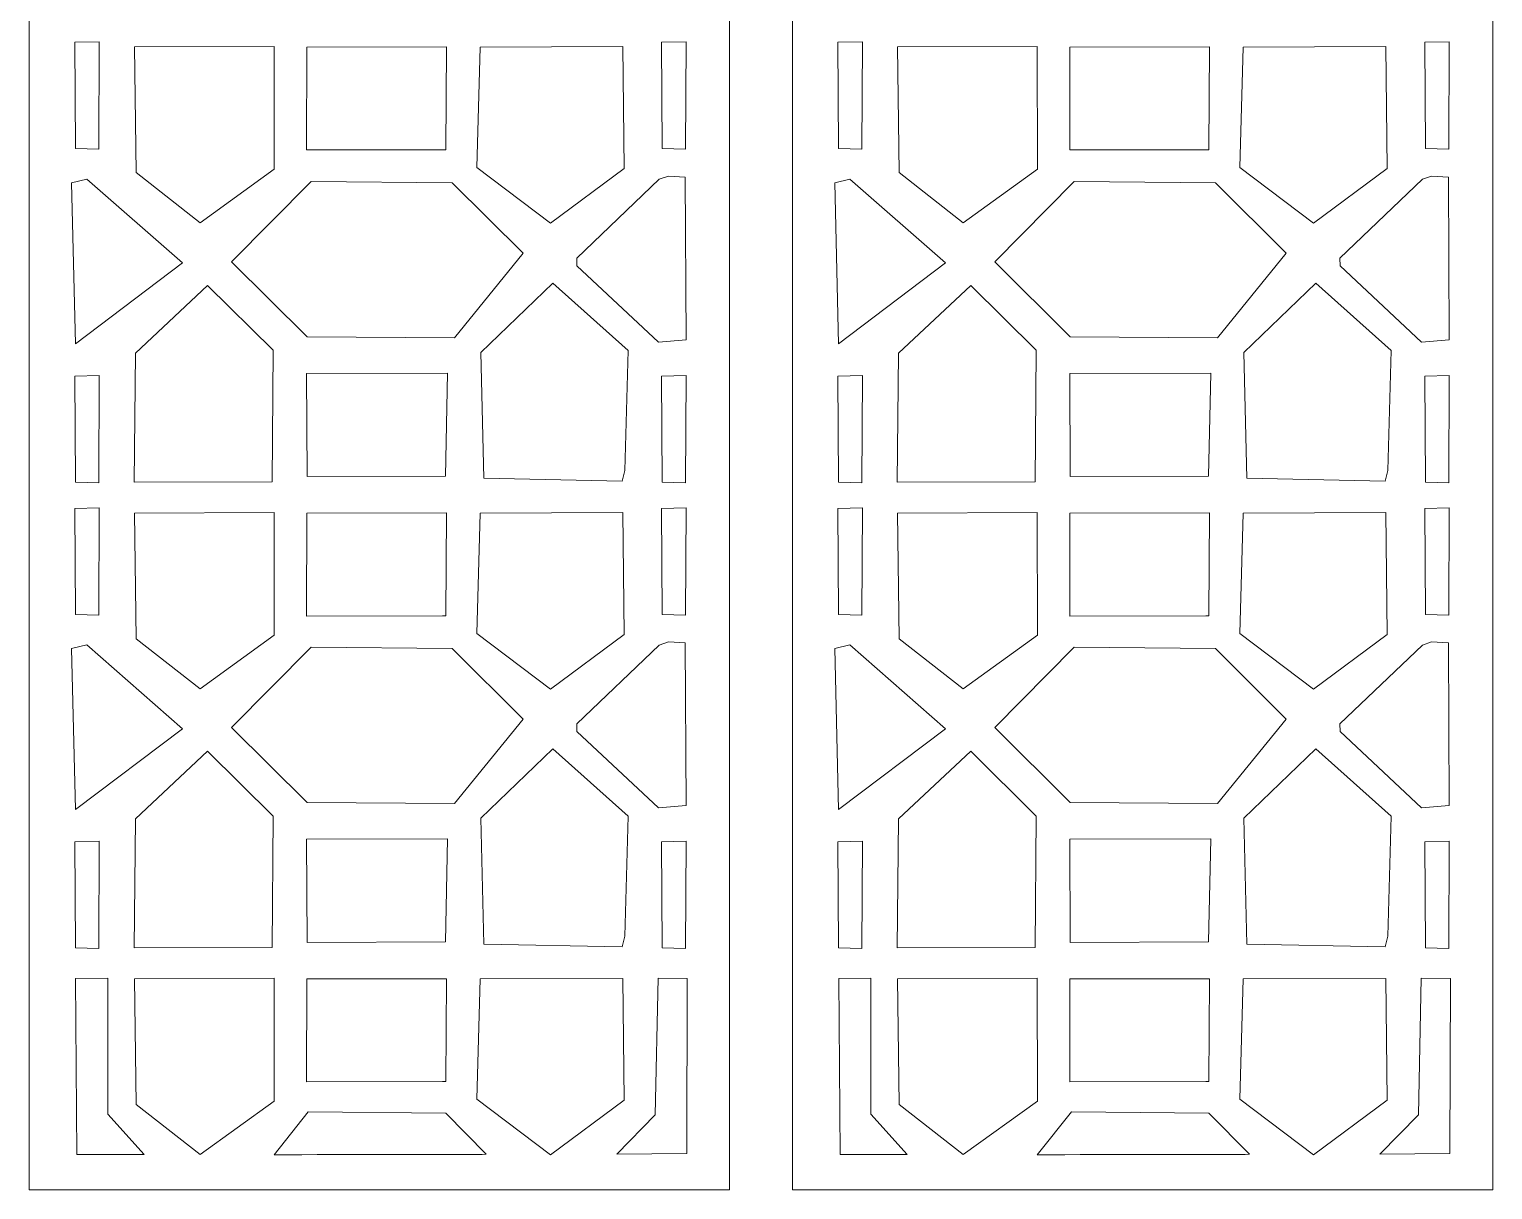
# Model space of a CAD drawing. Header units: centimetres. Extents: x 1.9 to 16.7, y -9.5 to 9.5.
# Drawn here: x 1.85 to 16.73, y -9.5 to 2.29 of the extents above; entities that cross this region are included whole.
import ezdxf

# ---------------------------------------------------------------- set-up
doc = ezdxf.new("R2010")
doc.units = ezdxf.units.CM
doc.header["$MEASUREMENT"] = 0
doc.layers.add('layer 1', color=7, linetype='Continuous')

msp = doc.modelspace()

# ---------------------------------------------------------------- linework, layer by layer
at = {"layer": 'layer 1', "color": 250, "lineweight": 9}
for points, knots in [([(1.85394, 9.5), (1.85394, 9.5), (8.97077, 9.5), (8.97077, 9.5), (8.97077, 9.5), (8.97077, 9.5), (8.97077, -9.49999), (8.97077, -9.49999), (8.97077, -9.49999), (8.97077, -9.49999), (1.85394, -9.49999), (1.85394, -9.49999), (1.85394, -9.49999), (1.85394, -9.49999), (1.85394, 9.5), (1.85394, 9.5)], [0, 0, 0, 0, 0.2, 0.2, 0.2, 0.2, 0.4, 0.4, 0.4, 0.4, 0.6, 0.6, 0.6, 0.6, 1, 1, 1, 1]), ([(9.60823, 9.5), (9.60823, 9.5), (16.72506, 9.5), (16.72506, 9.5), (16.72506, 9.5), (16.72506, 9.5), (16.72506, -9.49999), (16.72506, -9.49999), (16.72506, -9.49999), (16.72506, -9.49999), (9.60823, -9.49999), (9.60823, -9.49999), (9.60823, -9.49999), (9.60823, -9.49999), (9.60823, 9.5), (9.60823, 9.5)], [0, 0, 0, 0, 0.2, 0.2, 0.2, 0.2, 0.4, 0.4, 0.4, 0.4, 0.6, 0.6, 0.6, 0.6, 1, 1, 1, 1]), ([(2.31578, 2.15822), (2.31578, 2.15822), (2.32318, 1.07903), (2.32318, 1.07903), (2.32318, 1.07903), (2.32318, 1.07903), (2.56005, 1.07234), (2.56005, 1.07234), (2.56005, 1.07234), (2.56005, 1.07234), (2.56514, 2.16418), (2.56514, 2.16418), (2.56514, 2.16418), (2.56514, 2.16418), (2.31578, 2.15822), (2.31578, 2.15822)], [0, 0, 0, 0, 0.2, 0.2, 0.2, 0.2, 0.4, 0.4, 0.4, 0.4, 0.6, 0.6, 0.6, 0.6, 1, 1, 1, 1]), ([(2.92186, 2.11107), (2.92186, 2.11107), (2.94005, 0.83459), (2.94005, 0.83459), (2.94005, 0.83459), (2.94005, 0.83459), (3.59003, 0.32555), (3.59003, 0.32555), (3.59003, 0.32555), (3.59003, 0.32555), (4.34378, 0.86928), (4.34378, 0.86928), (4.34378, 0.86928), (4.34378, 0.86928), (4.34183, 2.11677), (4.34183, 2.11677), (4.34183, 2.11677), (4.34183, 2.11677), (2.92186, 2.11107), (2.92186, 2.11107)], [0, 0, 0, 0, 0.16666667, 0.16666667, 0.16666667, 0.16666667, 0.33333333, 0.33333333, 0.33333333, 0.33333333, 0.5, 0.5, 0.5, 0.5, 0.66666667, 0.66666667, 0.66666667, 0.66666667, 1, 1, 1, 1]), ([(4.67287, 2.10921), (4.67287, 2.10921), (4.67251, 1.06473), (4.67251, 1.06473), (4.67251, 1.06473), (4.67251, 1.06473), (6.05463, 1.06614), (6.05463, 1.06614), (6.05463, 1.06614), (6.05463, 1.06614), (6.08582, 1.06688), (6.08582, 1.06688), (6.08582, 1.06688), (6.08582, 1.06688), (6.09203, 2.11194), (6.09203, 2.11194), (6.09203, 2.11194), (6.09203, 2.11194), (4.67287, 2.10921), (4.67287, 2.10921)], [0, 0, 0, 0, 0.16666667, 0.16666667, 0.16666667, 0.16666667, 0.33333333, 0.33333333, 0.33333333, 0.33333333, 0.5, 0.5, 0.5, 0.5, 0.66666667, 0.66666667, 0.66666667, 0.66666667, 1, 1, 1, 1]), ([(6.43647, 2.1096), (6.43647, 2.1096), (6.40204, 0.88729), (6.40204, 0.88729), (6.40204, 0.88729), (6.40204, 0.88729), (7.14946, 0.32202), (7.14946, 0.32202), (7.14946, 0.32202), (7.14946, 0.32202), (7.89949, 0.87627), (7.89949, 0.87627), (7.89949, 0.87627), (7.89949, 0.87627), (7.88543, 2.11541), (7.88543, 2.11541), (7.88543, 2.11541), (7.88543, 2.11541), (6.43647, 2.1096), (6.43647, 2.1096)], [0, 0, 0, 0, 0.16666667, 0.16666667, 0.16666667, 0.16666667, 0.33333333, 0.33333333, 0.33333333, 0.33333333, 0.5, 0.5, 0.5, 0.5, 0.66666667, 0.66666667, 0.66666667, 0.66666667, 1, 1, 1, 1]), ([(8.27918, 2.15822), (8.27918, 2.15822), (8.28658, 1.07903), (8.28658, 1.07903), (8.28658, 1.07903), (8.28658, 1.07903), (8.52345, 1.07234), (8.52345, 1.07234), (8.52345, 1.07234), (8.52345, 1.07234), (8.52854, 2.16418), (8.52854, 2.16418), (8.52854, 2.16418), (8.52854, 2.16418), (8.27918, 2.15822), (8.27918, 2.15822)], [0, 0, 0, 0, 0.2, 0.2, 0.2, 0.2, 0.4, 0.4, 0.4, 0.4, 0.6, 0.6, 0.6, 0.6, 1, 1, 1, 1]), ([(2.43953, 0.76674), (2.43953, 0.76674), (2.28442, 0.73182), (2.28442, 0.73182), (2.28442, 0.73182), (2.28442, 0.73182), (2.32353, -0.90482), (2.32353, -0.90482), (2.32353, -0.90482), (2.32353, -0.90482), (3.4112, -0.08342), (3.4112, -0.08342), (3.4112, -0.08342), (3.4112, -0.08342), (2.43953, 0.76674), (2.43953, 0.76674)], [0, 0, 0, 0, 0.2, 0.2, 0.2, 0.2, 0.4, 0.4, 0.4, 0.4, 0.6, 0.6, 0.6, 0.6, 1, 1, 1, 1]), ([(8.3484, 0.79991), (8.3484, 0.79991), (8.2556, 0.76648), (8.2556, 0.76648), (8.2556, 0.76648), (8.2556, 0.76648), (7.41695, -0.03335), (7.41695, -0.03335), (7.41695, -0.03335), (7.41695, -0.03335), (7.41882, -0.11128), (7.41882, -0.11128), (7.41882, -0.11128), (7.41882, -0.11128), (8.24835, -0.88687), (8.24835, -0.88687), (8.24835, -0.88687), (8.24835, -0.88687), (8.52853, -0.86455), (8.52853, -0.86455), (8.52853, -0.86455), (8.52853, -0.86455), (8.52024, 0.78843), (8.52024, 0.78843), (8.52024, 0.78843), (8.52024, 0.78843), (8.3484, 0.79991), (8.3484, 0.79991)], [0, 0, 0, 0, 0.125, 0.125, 0.125, 0.125, 0.25, 0.25, 0.25, 0.25, 0.375, 0.375, 0.375, 0.375, 0.5, 0.5, 0.5, 0.5, 0.625, 0.625, 0.625, 0.625, 0.75, 0.75, 0.75, 0.75, 1, 1, 1, 1]), ([(4.71711, 0.74316), (4.71711, 0.74316), (3.91, -0.0715), (3.91, -0.0715), (3.91, -0.0715), (3.91, -0.0715), (4.67681, -0.83297), (4.67681, -0.83297), (4.67681, -0.83297), (4.67681, -0.83297), (6.17426, -0.84398), (6.17426, -0.84398), (6.17426, -0.84398), (6.17426, -0.84398), (6.87114, 0.01484), (6.87114, 0.01484), (6.87114, 0.01484), (6.87114, 0.01484), (6.15226, 0.73069), (6.15226, 0.73069), (6.15226, 0.73069), (6.15226, 0.73069), (4.71711, 0.74316), (4.71711, 0.74316)], [0, 0, 0, 0, 0.14285714, 0.14285714, 0.14285714, 0.14285714, 0.28571429, 0.28571429, 0.28571429, 0.28571429, 0.42857143, 0.42857143, 0.42857143, 0.42857143, 0.57142857, 0.57142857, 0.57142857, 0.57142857, 0.71428571, 0.71428571, 0.71428571, 0.71428571, 1, 1, 1, 1]), ([(7.17476, -0.28982), (7.17476, -0.28982), (6.443, -0.99354), (6.443, -0.99354), (6.443, -0.99354), (6.443, -0.99354), (6.47354, -2.27167), (6.47354, -2.27167), (6.47354, -2.27167), (6.47354, -2.27167), (7.87783, -2.3005), (7.87783, -2.3005), (7.87783, -2.3005), (7.87783, -2.3005), (7.90641, -2.19064), (7.90641, -2.19064), (7.90641, -2.19064), (7.90641, -2.19064), (7.93971, -0.97336), (7.93971, -0.97336), (7.93971, -0.97336), (7.93971, -0.97336), (7.17476, -0.28982), (7.17476, -0.28982)], [0, 0, 0, 0, 0.14285714, 0.14285714, 0.14285714, 0.14285714, 0.28571429, 0.28571429, 0.28571429, 0.28571429, 0.42857143, 0.42857143, 0.42857143, 0.42857143, 0.57142857, 0.57142857, 0.57142857, 0.57142857, 0.71428571, 0.71428571, 0.71428571, 0.71428571, 1, 1, 1, 1]), ([(4.32215, -2.30746), (4.32215, -2.30746), (4.33104, -0.97123), (4.33104, -0.97123), (4.33104, -0.97123), (4.33104, -0.97123), (3.66619, -0.31128), (3.66619, -0.31128), (3.66619, -0.31128), (3.66619, -0.31128), (2.93402, -0.99938), (2.93402, -0.99938), (2.93402, -0.99938), (2.93402, -0.99938), (2.91857, -2.30983), (2.91857, -2.30983), (2.91857, -2.30983), (2.91857, -2.30983), (4.32215, -2.30746), (4.32215, -2.30746)], [0, 0, 0, 0, 0.16666667, 0.16666667, 0.16666667, 0.16666667, 0.33333333, 0.33333333, 0.33333333, 0.33333333, 0.5, 0.5, 0.5, 0.5, 0.66666667, 0.66666667, 0.66666667, 0.66666667, 1, 1, 1, 1]), ([(2.31578, -1.23252), (2.31578, -1.23252), (2.32318, -2.31171), (2.32318, -2.31171), (2.32318, -2.31171), (2.32318, -2.31171), (2.56005, -2.31839), (2.56005, -2.31839), (2.56005, -2.31839), (2.56005, -2.31839), (2.56514, -1.22656), (2.56514, -1.22656), (2.56514, -1.22656), (2.56514, -1.22656), (2.31578, -1.23252), (2.31578, -1.23252)], [0, 0, 0, 0, 0.2, 0.2, 0.2, 0.2, 0.4, 0.4, 0.4, 0.4, 0.6, 0.6, 0.6, 0.6, 1, 1, 1, 1]), ([(4.67265, -1.20638), (4.67265, -1.20638), (4.67835, -2.25436), (4.67835, -2.25436), (4.67835, -2.25436), (4.67835, -2.25436), (6.08309, -2.24979), (6.08309, -2.24979), (6.08309, -2.24979), (6.08309, -2.24979), (6.1049, -1.20436), (6.1049, -1.20436), (6.1049, -1.20436), (6.1049, -1.20436), (4.67265, -1.20638), (4.67265, -1.20638)], [0, 0, 0, 0, 0.2, 0.2, 0.2, 0.2, 0.4, 0.4, 0.4, 0.4, 0.6, 0.6, 0.6, 0.6, 1, 1, 1, 1]), ([(8.27918, -1.23252), (8.27918, -1.23252), (8.28658, -2.31171), (8.28658, -2.31171), (8.28658, -2.31171), (8.28658, -2.31171), (8.52345, -2.31839), (8.52345, -2.31839), (8.52345, -2.31839), (8.52345, -2.31839), (8.52854, -1.22656), (8.52854, -1.22656), (8.52854, -1.22656), (8.52854, -1.22656), (8.27918, -1.23252), (8.27918, -1.23252)], [0, 0, 0, 0, 0.2, 0.2, 0.2, 0.2, 0.4, 0.4, 0.4, 0.4, 0.6, 0.6, 0.6, 0.6, 1, 1, 1, 1]), ([(2.31578, -2.57761), (2.31578, -2.57761), (2.32318, -3.6568), (2.32318, -3.6568), (2.32318, -3.6568), (2.32318, -3.6568), (2.56005, -3.66349), (2.56005, -3.66349), (2.56005, -3.66349), (2.56005, -3.66349), (2.56514, -2.57165), (2.56514, -2.57165), (2.56514, -2.57165), (2.56514, -2.57165), (2.31578, -2.57761), (2.31578, -2.57761)], [0, 0, 0, 0, 0.2, 0.2, 0.2, 0.2, 0.4, 0.4, 0.4, 0.4, 0.6, 0.6, 0.6, 0.6, 1, 1, 1, 1]), ([(2.92186, -2.62476), (2.92186, -2.62476), (2.94005, -3.90124), (2.94005, -3.90124), (2.94005, -3.90124), (2.94005, -3.90124), (3.59003, -4.41028), (3.59003, -4.41028), (3.59003, -4.41028), (3.59003, -4.41028), (4.34378, -3.86656), (4.34378, -3.86656), (4.34378, -3.86656), (4.34378, -3.86656), (4.34183, -2.61906), (4.34183, -2.61906), (4.34183, -2.61906), (4.34183, -2.61906), (2.92186, -2.62476), (2.92186, -2.62476)], [0, 0, 0, 0, 0.16666667, 0.16666667, 0.16666667, 0.16666667, 0.33333333, 0.33333333, 0.33333333, 0.33333333, 0.5, 0.5, 0.5, 0.5, 0.66666667, 0.66666667, 0.66666667, 0.66666667, 1, 1, 1, 1]), ([(4.67287, -2.62662), (4.67287, -2.62662), (4.67251, -3.6711), (4.67251, -3.6711), (4.67251, -3.6711), (4.67251, -3.6711), (6.05463, -3.66969), (6.05463, -3.66969), (6.05463, -3.66969), (6.05463, -3.66969), (6.08582, -3.66895), (6.08582, -3.66895), (6.08582, -3.66895), (6.08582, -3.66895), (6.09203, -2.62389), (6.09203, -2.62389), (6.09203, -2.62389), (6.09203, -2.62389), (4.67287, -2.62662), (4.67287, -2.62662)], [0, 0, 0, 0, 0.16666667, 0.16666667, 0.16666667, 0.16666667, 0.33333333, 0.33333333, 0.33333333, 0.33333333, 0.5, 0.5, 0.5, 0.5, 0.66666667, 0.66666667, 0.66666667, 0.66666667, 1, 1, 1, 1]), ([(6.43647, -2.62623), (6.43647, -2.62623), (6.40204, -3.84854), (6.40204, -3.84854), (6.40204, -3.84854), (6.40204, -3.84854), (7.14946, -4.41381), (7.14946, -4.41381), (7.14946, -4.41381), (7.14946, -4.41381), (7.89949, -3.85956), (7.89949, -3.85956), (7.89949, -3.85956), (7.89949, -3.85956), (7.88543, -2.62042), (7.88543, -2.62042), (7.88543, -2.62042), (7.88543, -2.62042), (6.43647, -2.62623), (6.43647, -2.62623)], [0, 0, 0, 0, 0.16666667, 0.16666667, 0.16666667, 0.16666667, 0.33333333, 0.33333333, 0.33333333, 0.33333333, 0.5, 0.5, 0.5, 0.5, 0.66666667, 0.66666667, 0.66666667, 0.66666667, 1, 1, 1, 1]), ([(8.27918, -2.57761), (8.27918, -2.57761), (8.28658, -3.6568), (8.28658, -3.6568), (8.28658, -3.6568), (8.28658, -3.6568), (8.52345, -3.66349), (8.52345, -3.66349), (8.52345, -3.66349), (8.52345, -3.66349), (8.52854, -2.57165), (8.52854, -2.57165), (8.52854, -2.57165), (8.52854, -2.57165), (8.27918, -2.57761), (8.27918, -2.57761)], [0, 0, 0, 0, 0.2, 0.2, 0.2, 0.2, 0.4, 0.4, 0.4, 0.4, 0.6, 0.6, 0.6, 0.6, 1, 1, 1, 1]), ([(2.43953, -3.96528), (2.43953, -3.96528), (2.28442, -4.0002), (2.28442, -4.0002), (2.28442, -4.0002), (2.28442, -4.0002), (2.32353, -5.63685), (2.32353, -5.63685), (2.32353, -5.63685), (2.32353, -5.63685), (3.4112, -4.81545), (3.4112, -4.81545), (3.4112, -4.81545), (3.4112, -4.81545), (2.43953, -3.96528), (2.43953, -3.96528)], [0, 0, 0, 0, 0.2, 0.2, 0.2, 0.2, 0.4, 0.4, 0.4, 0.4, 0.6, 0.6, 0.6, 0.6, 1, 1, 1, 1]), ([(4.71711, -3.98887), (4.71711, -3.98887), (3.91, -4.80353), (3.91, -4.80353), (3.91, -4.80353), (3.91, -4.80353), (4.67681, -5.56499), (4.67681, -5.56499), (4.67681, -5.56499), (4.67681, -5.56499), (6.17426, -5.57601), (6.17426, -5.57601), (6.17426, -5.57601), (6.17426, -5.57601), (6.87114, -4.71718), (6.87114, -4.71718), (6.87114, -4.71718), (6.87114, -4.71718), (6.15226, -4.00133), (6.15226, -4.00133), (6.15226, -4.00133), (6.15226, -4.00133), (4.71711, -3.98887), (4.71711, -3.98887)], [0, 0, 0, 0, 0.14285714, 0.14285714, 0.14285714, 0.14285714, 0.28571429, 0.28571429, 0.28571429, 0.28571429, 0.42857143, 0.42857143, 0.42857143, 0.42857143, 0.57142857, 0.57142857, 0.57142857, 0.57142857, 0.71428571, 0.71428571, 0.71428571, 0.71428571, 1, 1, 1, 1]), ([(8.3484, -3.93212), (8.3484, -3.93212), (8.2556, -3.96555), (8.2556, -3.96555), (8.2556, -3.96555), (8.2556, -3.96555), (7.41695, -4.76538), (7.41695, -4.76538), (7.41695, -4.76538), (7.41695, -4.76538), (7.41882, -4.8433), (7.41882, -4.8433), (7.41882, -4.8433), (7.41882, -4.8433), (8.24835, -5.61889), (8.24835, -5.61889), (8.24835, -5.61889), (8.24835, -5.61889), (8.52853, -5.59657), (8.52853, -5.59657), (8.52853, -5.59657), (8.52853, -5.59657), (8.52024, -3.9436), (8.52024, -3.9436), (8.52024, -3.9436), (8.52024, -3.9436), (8.3484, -3.93212), (8.3484, -3.93212)], [0, 0, 0, 0, 0.125, 0.125, 0.125, 0.125, 0.25, 0.25, 0.25, 0.25, 0.375, 0.375, 0.375, 0.375, 0.5, 0.5, 0.5, 0.5, 0.625, 0.625, 0.625, 0.625, 0.75, 0.75, 0.75, 0.75, 1, 1, 1, 1]), ([(4.32215, -7.03948), (4.32215, -7.03948), (4.33104, -5.70326), (4.33104, -5.70326), (4.33104, -5.70326), (4.33104, -5.70326), (3.66619, -5.04331), (3.66619, -5.04331), (3.66619, -5.04331), (3.66619, -5.04331), (2.93402, -5.73141), (2.93402, -5.73141), (2.93402, -5.73141), (2.93402, -5.73141), (2.91857, -7.04185), (2.91857, -7.04185), (2.91857, -7.04185), (2.91857, -7.04185), (4.32215, -7.03948), (4.32215, -7.03948)], [0, 0, 0, 0, 0.16666667, 0.16666667, 0.16666667, 0.16666667, 0.33333333, 0.33333333, 0.33333333, 0.33333333, 0.5, 0.5, 0.5, 0.5, 0.66666667, 0.66666667, 0.66666667, 0.66666667, 1, 1, 1, 1]), ([(7.17476, -5.02185), (7.17476, -5.02185), (6.443, -5.72556), (6.443, -5.72556), (6.443, -5.72556), (6.443, -5.72556), (6.47354, -7.0037), (6.47354, -7.0037), (6.47354, -7.0037), (6.47354, -7.0037), (7.87783, -7.03253), (7.87783, -7.03253), (7.87783, -7.03253), (7.87783, -7.03253), (7.90641, -6.92266), (7.90641, -6.92266), (7.90641, -6.92266), (7.90641, -6.92266), (7.93971, -5.70539), (7.93971, -5.70539), (7.93971, -5.70539), (7.93971, -5.70539), (7.17476, -5.02185), (7.17476, -5.02185)], [0, 0, 0, 0, 0.14285714, 0.14285714, 0.14285714, 0.14285714, 0.28571429, 0.28571429, 0.28571429, 0.28571429, 0.42857143, 0.42857143, 0.42857143, 0.42857143, 0.57142857, 0.57142857, 0.57142857, 0.57142857, 0.71428571, 0.71428571, 0.71428571, 0.71428571, 1, 1, 1, 1]), ([(4.67265, -5.9384), (4.67265, -5.9384), (4.67835, -6.98639), (4.67835, -6.98639), (4.67835, -6.98639), (4.67835, -6.98639), (6.08309, -6.98182), (6.08309, -6.98182), (6.08309, -6.98182), (6.08309, -6.98182), (6.1049, -5.93638), (6.1049, -5.93638), (6.1049, -5.93638), (6.1049, -5.93638), (4.67265, -5.9384), (4.67265, -5.9384)], [0, 0, 0, 0, 0.2, 0.2, 0.2, 0.2, 0.4, 0.4, 0.4, 0.4, 0.6, 0.6, 0.6, 0.6, 1, 1, 1, 1]), ([(2.31578, -5.96454), (2.31578, -5.96454), (2.32318, -7.04373), (2.32318, -7.04373), (2.32318, -7.04373), (2.32318, -7.04373), (2.56005, -7.05042), (2.56005, -7.05042), (2.56005, -7.05042), (2.56005, -7.05042), (2.56514, -5.95859), (2.56514, -5.95859), (2.56514, -5.95859), (2.56514, -5.95859), (2.31578, -5.96454), (2.31578, -5.96454)], [0, 0, 0, 0, 0.2, 0.2, 0.2, 0.2, 0.4, 0.4, 0.4, 0.4, 0.6, 0.6, 0.6, 0.6, 1, 1, 1, 1]), ([(8.27918, -5.96454), (8.27918, -5.96454), (8.28658, -7.04373), (8.28658, -7.04373), (8.28658, -7.04373), (8.28658, -7.04373), (8.52345, -7.05042), (8.52345, -7.05042), (8.52345, -7.05042), (8.52345, -7.05042), (8.52854, -5.95859), (8.52854, -5.95859), (8.52854, -5.95859), (8.52854, -5.95859), (8.27918, -5.96454), (8.27918, -5.96454)], [0, 0, 0, 0, 0.2, 0.2, 0.2, 0.2, 0.4, 0.4, 0.4, 0.4, 0.6, 0.6, 0.6, 0.6, 1, 1, 1, 1]), ([(2.33827, -9.14134), (2.33827, -9.14134), (3.02022, -9.14229), (3.02022, -9.14229), (3.02022, -9.14229), (3.02022, -9.14229), (2.6524, -8.73248), (2.6524, -8.73248), (2.6524, -8.73248), (2.6524, -8.73248), (2.6508, -7.35022), (2.6508, -7.35022), (2.6508, -7.35022), (2.6508, -7.35022), (2.32501, -7.35251), (2.32501, -7.35251), (2.32501, -7.35251), (2.32501, -7.35251), (2.33827, -9.14134), (2.33827, -9.14134)], [0, 0, 0, 0, 0.16666667, 0.16666667, 0.16666667, 0.16666667, 0.33333333, 0.33333333, 0.33333333, 0.33333333, 0.5, 0.5, 0.5, 0.5, 0.66666667, 0.66666667, 0.66666667, 0.66666667, 1, 1, 1, 1]), ([(2.92186, -7.35679), (2.92186, -7.35679), (2.94005, -8.63327), (2.94005, -8.63327), (2.94005, -8.63327), (2.94005, -8.63327), (3.59003, -9.14231), (3.59003, -9.14231), (3.59003, -9.14231), (3.59003, -9.14231), (4.34378, -8.59858), (4.34378, -8.59858), (4.34378, -8.59858), (4.34378, -8.59858), (4.34183, -7.35108), (4.34183, -7.35108), (4.34183, -7.35108), (4.34183, -7.35108), (2.92186, -7.35679), (2.92186, -7.35679)], [0, 0, 0, 0, 0.16666667, 0.16666667, 0.16666667, 0.16666667, 0.33333333, 0.33333333, 0.33333333, 0.33333333, 0.5, 0.5, 0.5, 0.5, 0.66666667, 0.66666667, 0.66666667, 0.66666667, 1, 1, 1, 1]), ([(4.67287, -7.35865), (4.67287, -7.35865), (4.67251, -8.40313), (4.67251, -8.40313), (4.67251, -8.40313), (4.67251, -8.40313), (6.05463, -8.40172), (6.05463, -8.40172), (6.05463, -8.40172), (6.05463, -8.40172), (6.08582, -8.40097), (6.08582, -8.40097), (6.08582, -8.40097), (6.08582, -8.40097), (6.09203, -7.35591), (6.09203, -7.35591), (6.09203, -7.35591), (6.09203, -7.35591), (4.67287, -7.35865), (4.67287, -7.35865)], [0, 0, 0, 0, 0.16666667, 0.16666667, 0.16666667, 0.16666667, 0.33333333, 0.33333333, 0.33333333, 0.33333333, 0.5, 0.5, 0.5, 0.5, 0.66666667, 0.66666667, 0.66666667, 0.66666667, 1, 1, 1, 1]), ([(6.43647, -7.35826), (6.43647, -7.35826), (6.40204, -8.58057), (6.40204, -8.58057), (6.40204, -8.58057), (6.40204, -8.58057), (7.14946, -9.14584), (7.14946, -9.14584), (7.14946, -9.14584), (7.14946, -9.14584), (7.89949, -8.59158), (7.89949, -8.59158), (7.89949, -8.59158), (7.89949, -8.59158), (7.88543, -7.35245), (7.88543, -7.35245), (7.88543, -7.35245), (7.88543, -7.35245), (6.43647, -7.35826), (6.43647, -7.35826)], [0, 0, 0, 0, 0.16666667, 0.16666667, 0.16666667, 0.16666667, 0.33333333, 0.33333333, 0.33333333, 0.33333333, 0.5, 0.5, 0.5, 0.5, 0.66666667, 0.66666667, 0.66666667, 0.66666667, 1, 1, 1, 1]), ([(8.24416, -7.35128), (8.24416, -7.35128), (8.21496, -8.74003), (8.21496, -8.74003), (8.21496, -8.74003), (8.21496, -8.74003), (7.82324, -9.13825), (7.82324, -9.13825), (7.82324, -9.13825), (7.82324, -9.13825), (8.53565, -9.13287), (8.53565, -9.13287), (8.53565, -9.13287), (8.53565, -9.13287), (8.54027, -7.35404), (8.54027, -7.35404), (8.54027, -7.35404), (8.54027, -7.35404), (8.24416, -7.35128), (8.24416, -7.35128)], [0, 0, 0, 0, 0.16666667, 0.16666667, 0.16666667, 0.16666667, 0.33333333, 0.33333333, 0.33333333, 0.33333333, 0.5, 0.5, 0.5, 0.5, 0.66666667, 0.66666667, 0.66666667, 0.66666667, 1, 1, 1, 1]), ([(6.08637, -8.72128), (6.08637, -8.72128), (4.68914, -8.7102), (4.68914, -8.7102), (4.68914, -8.7102), (4.68914, -8.7102), (4.34124, -9.14448), (4.34124, -9.14448), (4.34124, -9.14448), (5.02091, -9.14305), (6.33693, -9.14189), (6.49813, -9.1401), (6.49813, -9.1401), (6.49813, -9.1401), (6.08637, -8.72128), (6.08637, -8.72128)], [0, 0, 0, 0, 0.2, 0.2, 0.2, 0.2, 0.4, 0.4, 0.4, 0.4, 0.6, 0.6, 0.6, 0.6, 1, 1, 1, 1])]:
    msp.add_open_spline(points, degree=3, knots=knots, dxfattribs=at)
at = {"layer": 'layer 1', "color": 7, "lineweight": 9}
for points, knots in [([(10.07007, 2.15822), (10.07007, 2.15822), (10.07747, 1.07903), (10.07747, 1.07903), (10.07747, 1.07903), (10.07747, 1.07903), (10.31434, 1.07234), (10.31434, 1.07234), (10.31434, 1.07234), (10.31434, 1.07234), (10.31943, 2.16418), (10.31943, 2.16418), (10.31943, 2.16418), (10.31943, 2.16418), (10.07007, 2.15822), (10.07007, 2.15822)], [0, 0, 0, 0, 0.2, 0.2, 0.2, 0.2, 0.4, 0.4, 0.4, 0.4, 0.6, 0.6, 0.6, 0.6, 1, 1, 1, 1]), ([(10.67615, 2.11107), (10.67615, 2.11107), (10.69434, 0.83459), (10.69434, 0.83459), (10.69434, 0.83459), (10.69434, 0.83459), (11.34432, 0.32555), (11.34432, 0.32555), (11.34432, 0.32555), (11.34432, 0.32555), (12.09807, 0.86928), (12.09807, 0.86928), (12.09807, 0.86928), (12.09807, 0.86928), (12.09612, 2.11677), (12.09612, 2.11677), (12.09612, 2.11677), (12.09612, 2.11677), (10.67615, 2.11107), (10.67615, 2.11107)], [0, 0, 0, 0, 0.16666667, 0.16666667, 0.16666667, 0.16666667, 0.33333333, 0.33333333, 0.33333333, 0.33333333, 0.5, 0.5, 0.5, 0.5, 0.66666667, 0.66666667, 0.66666667, 0.66666667, 1, 1, 1, 1]), ([(12.42716, 2.10921), (12.42716, 2.10921), (12.4268, 1.06473), (12.4268, 1.06473), (12.4268, 1.06473), (12.4268, 1.06473), (13.80892, 1.06614), (13.80892, 1.06614), (13.80892, 1.06614), (13.80892, 1.06614), (13.84011, 1.06688), (13.84011, 1.06688), (13.84011, 1.06688), (13.84011, 1.06688), (13.84632, 2.11194), (13.84632, 2.11194), (13.84632, 2.11194), (13.84632, 2.11194), (12.42716, 2.10921), (12.42716, 2.10921)], [0, 0, 0, 0, 0.16666667, 0.16666667, 0.16666667, 0.16666667, 0.33333333, 0.33333333, 0.33333333, 0.33333333, 0.5, 0.5, 0.5, 0.5, 0.66666667, 0.66666667, 0.66666667, 0.66666667, 1, 1, 1, 1]), ([(14.19076, 2.1096), (14.19076, 2.1096), (14.15633, 0.88729), (14.15633, 0.88729), (14.15633, 0.88729), (14.15633, 0.88729), (14.90375, 0.32202), (14.90375, 0.32202), (14.90375, 0.32202), (14.90375, 0.32202), (15.65378, 0.87627), (15.65378, 0.87627), (15.65378, 0.87627), (15.65378, 0.87627), (15.63972, 2.11541), (15.63972, 2.11541), (15.63972, 2.11541), (15.63972, 2.11541), (14.19076, 2.1096), (14.19076, 2.1096)], [0, 0, 0, 0, 0.16666667, 0.16666667, 0.16666667, 0.16666667, 0.33333333, 0.33333333, 0.33333333, 0.33333333, 0.5, 0.5, 0.5, 0.5, 0.66666667, 0.66666667, 0.66666667, 0.66666667, 1, 1, 1, 1]), ([(16.03347, 2.15822), (16.03347, 2.15822), (16.04087, 1.07903), (16.04087, 1.07903), (16.04087, 1.07903), (16.04087, 1.07903), (16.27774, 1.07234), (16.27774, 1.07234), (16.27774, 1.07234), (16.27774, 1.07234), (16.28283, 2.16418), (16.28283, 2.16418), (16.28283, 2.16418), (16.28283, 2.16418), (16.03347, 2.15822), (16.03347, 2.15822)], [0, 0, 0, 0, 0.2, 0.2, 0.2, 0.2, 0.4, 0.4, 0.4, 0.4, 0.6, 0.6, 0.6, 0.6, 1, 1, 1, 1]), ([(10.19382, 0.76674), (10.19382, 0.76674), (10.03871, 0.73182), (10.03871, 0.73182), (10.03871, 0.73182), (10.03871, 0.73182), (10.07782, -0.90482), (10.07782, -0.90482), (10.07782, -0.90482), (10.07782, -0.90482), (11.16549, -0.08342), (11.16549, -0.08342), (11.16549, -0.08342), (11.16549, -0.08342), (10.19382, 0.76674), (10.19382, 0.76674)], [0, 0, 0, 0, 0.2, 0.2, 0.2, 0.2, 0.4, 0.4, 0.4, 0.4, 0.6, 0.6, 0.6, 0.6, 1, 1, 1, 1]), ([(16.10269, 0.79991), (16.10269, 0.79991), (16.00989, 0.76648), (16.00989, 0.76648), (16.00989, 0.76648), (16.00989, 0.76648), (15.17124, -0.03335), (15.17124, -0.03335), (15.17124, -0.03335), (15.17124, -0.03335), (15.17311, -0.11128), (15.17311, -0.11128), (15.17311, -0.11128), (15.17311, -0.11128), (16.00264, -0.88687), (16.00264, -0.88687), (16.00264, -0.88687), (16.00264, -0.88687), (16.28282, -0.86455), (16.28282, -0.86455), (16.28282, -0.86455), (16.28282, -0.86455), (16.27453, 0.78843), (16.27453, 0.78843), (16.27453, 0.78843), (16.27453, 0.78843), (16.10269, 0.79991), (16.10269, 0.79991)], [0, 0, 0, 0, 0.125, 0.125, 0.125, 0.125, 0.25, 0.25, 0.25, 0.25, 0.375, 0.375, 0.375, 0.375, 0.5, 0.5, 0.5, 0.5, 0.625, 0.625, 0.625, 0.625, 0.75, 0.75, 0.75, 0.75, 1, 1, 1, 1]), ([(12.4714, 0.74316), (12.4714, 0.74316), (11.66429, -0.0715), (11.66429, -0.0715), (11.66429, -0.0715), (11.66429, -0.0715), (12.4311, -0.83297), (12.4311, -0.83297), (12.4311, -0.83297), (12.4311, -0.83297), (13.92855, -0.84398), (13.92855, -0.84398), (13.92855, -0.84398), (13.92855, -0.84398), (14.62543, 0.01484), (14.62543, 0.01484), (14.62543, 0.01484), (14.62543, 0.01484), (13.90655, 0.73069), (13.90655, 0.73069), (13.90655, 0.73069), (13.90655, 0.73069), (12.4714, 0.74316), (12.4714, 0.74316)], [0, 0, 0, 0, 0.14285714, 0.14285714, 0.14285714, 0.14285714, 0.28571429, 0.28571429, 0.28571429, 0.28571429, 0.42857143, 0.42857143, 0.42857143, 0.42857143, 0.57142857, 0.57142857, 0.57142857, 0.57142857, 0.71428571, 0.71428571, 0.71428571, 0.71428571, 1, 1, 1, 1]), ([(14.92905, -0.28982), (14.92905, -0.28982), (14.19729, -0.99354), (14.19729, -0.99354), (14.19729, -0.99354), (14.19729, -0.99354), (14.22783, -2.27167), (14.22783, -2.27167), (14.22783, -2.27167), (14.22783, -2.27167), (15.63212, -2.3005), (15.63212, -2.3005), (15.63212, -2.3005), (15.63212, -2.3005), (15.6607, -2.19064), (15.6607, -2.19064), (15.6607, -2.19064), (15.6607, -2.19064), (15.694, -0.97336), (15.694, -0.97336), (15.694, -0.97336), (15.694, -0.97336), (14.92905, -0.28982), (14.92905, -0.28982)], [0, 0, 0, 0, 0.14285714, 0.14285714, 0.14285714, 0.14285714, 0.28571429, 0.28571429, 0.28571429, 0.28571429, 0.42857143, 0.42857143, 0.42857143, 0.42857143, 0.57142857, 0.57142857, 0.57142857, 0.57142857, 0.71428571, 0.71428571, 0.71428571, 0.71428571, 1, 1, 1, 1]), ([(12.07644, -2.30746), (12.07644, -2.30746), (12.08533, -0.97123), (12.08533, -0.97123), (12.08533, -0.97123), (12.08533, -0.97123), (11.42048, -0.31128), (11.42048, -0.31128), (11.42048, -0.31128), (11.42048, -0.31128), (10.68831, -0.99938), (10.68831, -0.99938), (10.68831, -0.99938), (10.68831, -0.99938), (10.67286, -2.30983), (10.67286, -2.30983), (10.67286, -2.30983), (10.67286, -2.30983), (12.07644, -2.30746), (12.07644, -2.30746)], [0, 0, 0, 0, 0.16666667, 0.16666667, 0.16666667, 0.16666667, 0.33333333, 0.33333333, 0.33333333, 0.33333333, 0.5, 0.5, 0.5, 0.5, 0.66666667, 0.66666667, 0.66666667, 0.66666667, 1, 1, 1, 1]), ([(10.07007, -1.23252), (10.07007, -1.23252), (10.07747, -2.31171), (10.07747, -2.31171), (10.07747, -2.31171), (10.07747, -2.31171), (10.31434, -2.31839), (10.31434, -2.31839), (10.31434, -2.31839), (10.31434, -2.31839), (10.31943, -1.22656), (10.31943, -1.22656), (10.31943, -1.22656), (10.31943, -1.22656), (10.07007, -1.23252), (10.07007, -1.23252)], [0, 0, 0, 0, 0.2, 0.2, 0.2, 0.2, 0.4, 0.4, 0.4, 0.4, 0.6, 0.6, 0.6, 0.6, 1, 1, 1, 1]), ([(12.42694, -1.20638), (12.42694, -1.20638), (12.43264, -2.25436), (12.43264, -2.25436), (12.43264, -2.25436), (12.43264, -2.25436), (13.83738, -2.24979), (13.83738, -2.24979), (13.83738, -2.24979), (13.83738, -2.24979), (13.85919, -1.20436), (13.85919, -1.20436), (13.85919, -1.20436), (13.85919, -1.20436), (12.42694, -1.20638), (12.42694, -1.20638)], [0, 0, 0, 0, 0.2, 0.2, 0.2, 0.2, 0.4, 0.4, 0.4, 0.4, 0.6, 0.6, 0.6, 0.6, 1, 1, 1, 1]), ([(16.03347, -1.23252), (16.03347, -1.23252), (16.04087, -2.31171), (16.04087, -2.31171), (16.04087, -2.31171), (16.04087, -2.31171), (16.27774, -2.31839), (16.27774, -2.31839), (16.27774, -2.31839), (16.27774, -2.31839), (16.28283, -1.22656), (16.28283, -1.22656), (16.28283, -1.22656), (16.28283, -1.22656), (16.03347, -1.23252), (16.03347, -1.23252)], [0, 0, 0, 0, 0.2, 0.2, 0.2, 0.2, 0.4, 0.4, 0.4, 0.4, 0.6, 0.6, 0.6, 0.6, 1, 1, 1, 1]), ([(10.07007, -2.57761), (10.07007, -2.57761), (10.07747, -3.6568), (10.07747, -3.6568), (10.07747, -3.6568), (10.07747, -3.6568), (10.31434, -3.66349), (10.31434, -3.66349), (10.31434, -3.66349), (10.31434, -3.66349), (10.31943, -2.57165), (10.31943, -2.57165), (10.31943, -2.57165), (10.31943, -2.57165), (10.07007, -2.57761), (10.07007, -2.57761)], [0, 0, 0, 0, 0.2, 0.2, 0.2, 0.2, 0.4, 0.4, 0.4, 0.4, 0.6, 0.6, 0.6, 0.6, 1, 1, 1, 1]), ([(10.67615, -2.62476), (10.67615, -2.62476), (10.69434, -3.90124), (10.69434, -3.90124), (10.69434, -3.90124), (10.69434, -3.90124), (11.34432, -4.41028), (11.34432, -4.41028), (11.34432, -4.41028), (11.34432, -4.41028), (12.09807, -3.86656), (12.09807, -3.86656), (12.09807, -3.86656), (12.09807, -3.86656), (12.09612, -2.61906), (12.09612, -2.61906), (12.09612, -2.61906), (12.09612, -2.61906), (10.67615, -2.62476), (10.67615, -2.62476)], [0, 0, 0, 0, 0.16666667, 0.16666667, 0.16666667, 0.16666667, 0.33333333, 0.33333333, 0.33333333, 0.33333333, 0.5, 0.5, 0.5, 0.5, 0.66666667, 0.66666667, 0.66666667, 0.66666667, 1, 1, 1, 1]), ([(12.42716, -2.62662), (12.42716, -2.62662), (12.4268, -3.6711), (12.4268, -3.6711), (12.4268, -3.6711), (12.4268, -3.6711), (13.80892, -3.66969), (13.80892, -3.66969), (13.80892, -3.66969), (13.80892, -3.66969), (13.84011, -3.66895), (13.84011, -3.66895), (13.84011, -3.66895), (13.84011, -3.66895), (13.84632, -2.62389), (13.84632, -2.62389), (13.84632, -2.62389), (13.84632, -2.62389), (12.42716, -2.62662), (12.42716, -2.62662)], [0, 0, 0, 0, 0.16666667, 0.16666667, 0.16666667, 0.16666667, 0.33333333, 0.33333333, 0.33333333, 0.33333333, 0.5, 0.5, 0.5, 0.5, 0.66666667, 0.66666667, 0.66666667, 0.66666667, 1, 1, 1, 1]), ([(14.19076, -2.62623), (14.19076, -2.62623), (14.15633, -3.84854), (14.15633, -3.84854), (14.15633, -3.84854), (14.15633, -3.84854), (14.90375, -4.41381), (14.90375, -4.41381), (14.90375, -4.41381), (14.90375, -4.41381), (15.65378, -3.85956), (15.65378, -3.85956), (15.65378, -3.85956), (15.65378, -3.85956), (15.63972, -2.62042), (15.63972, -2.62042), (15.63972, -2.62042), (15.63972, -2.62042), (14.19076, -2.62623), (14.19076, -2.62623)], [0, 0, 0, 0, 0.16666667, 0.16666667, 0.16666667, 0.16666667, 0.33333333, 0.33333333, 0.33333333, 0.33333333, 0.5, 0.5, 0.5, 0.5, 0.66666667, 0.66666667, 0.66666667, 0.66666667, 1, 1, 1, 1]), ([(16.03347, -2.57761), (16.03347, -2.57761), (16.04087, -3.6568), (16.04087, -3.6568), (16.04087, -3.6568), (16.04087, -3.6568), (16.27774, -3.66349), (16.27774, -3.66349), (16.27774, -3.66349), (16.27774, -3.66349), (16.28283, -2.57165), (16.28283, -2.57165), (16.28283, -2.57165), (16.28283, -2.57165), (16.03347, -2.57761), (16.03347, -2.57761)], [0, 0, 0, 0, 0.2, 0.2, 0.2, 0.2, 0.4, 0.4, 0.4, 0.4, 0.6, 0.6, 0.6, 0.6, 1, 1, 1, 1]), ([(10.19382, -3.96528), (10.19382, -3.96528), (10.03871, -4.0002), (10.03871, -4.0002), (10.03871, -4.0002), (10.03871, -4.0002), (10.07782, -5.63685), (10.07782, -5.63685), (10.07782, -5.63685), (10.07782, -5.63685), (11.16549, -4.81545), (11.16549, -4.81545), (11.16549, -4.81545), (11.16549, -4.81545), (10.19382, -3.96528), (10.19382, -3.96528)], [0, 0, 0, 0, 0.2, 0.2, 0.2, 0.2, 0.4, 0.4, 0.4, 0.4, 0.6, 0.6, 0.6, 0.6, 1, 1, 1, 1]), ([(12.4714, -3.98887), (12.4714, -3.98887), (11.66429, -4.80353), (11.66429, -4.80353), (11.66429, -4.80353), (11.66429, -4.80353), (12.4311, -5.56499), (12.4311, -5.56499), (12.4311, -5.56499), (12.4311, -5.56499), (13.92855, -5.57601), (13.92855, -5.57601), (13.92855, -5.57601), (13.92855, -5.57601), (14.62543, -4.71718), (14.62543, -4.71718), (14.62543, -4.71718), (14.62543, -4.71718), (13.90655, -4.00133), (13.90655, -4.00133), (13.90655, -4.00133), (13.90655, -4.00133), (12.4714, -3.98887), (12.4714, -3.98887)], [0, 0, 0, 0, 0.14285714, 0.14285714, 0.14285714, 0.14285714, 0.28571429, 0.28571429, 0.28571429, 0.28571429, 0.42857143, 0.42857143, 0.42857143, 0.42857143, 0.57142857, 0.57142857, 0.57142857, 0.57142857, 0.71428571, 0.71428571, 0.71428571, 0.71428571, 1, 1, 1, 1]), ([(16.10269, -3.93212), (16.10269, -3.93212), (16.00989, -3.96555), (16.00989, -3.96555), (16.00989, -3.96555), (16.00989, -3.96555), (15.17124, -4.76538), (15.17124, -4.76538), (15.17124, -4.76538), (15.17124, -4.76538), (15.17311, -4.8433), (15.17311, -4.8433), (15.17311, -4.8433), (15.17311, -4.8433), (16.00264, -5.61889), (16.00264, -5.61889), (16.00264, -5.61889), (16.00264, -5.61889), (16.28282, -5.59657), (16.28282, -5.59657), (16.28282, -5.59657), (16.28282, -5.59657), (16.27453, -3.9436), (16.27453, -3.9436), (16.27453, -3.9436), (16.27453, -3.9436), (16.10269, -3.93212), (16.10269, -3.93212)], [0, 0, 0, 0, 0.125, 0.125, 0.125, 0.125, 0.25, 0.25, 0.25, 0.25, 0.375, 0.375, 0.375, 0.375, 0.5, 0.5, 0.5, 0.5, 0.625, 0.625, 0.625, 0.625, 0.75, 0.75, 0.75, 0.75, 1, 1, 1, 1]), ([(12.07644, -7.03948), (12.07644, -7.03948), (12.08533, -5.70326), (12.08533, -5.70326), (12.08533, -5.70326), (12.08533, -5.70326), (11.42048, -5.04331), (11.42048, -5.04331), (11.42048, -5.04331), (11.42048, -5.04331), (10.68831, -5.73141), (10.68831, -5.73141), (10.68831, -5.73141), (10.68831, -5.73141), (10.67286, -7.04185), (10.67286, -7.04185), (10.67286, -7.04185), (10.67286, -7.04185), (12.07644, -7.03948), (12.07644, -7.03948)], [0, 0, 0, 0, 0.16666667, 0.16666667, 0.16666667, 0.16666667, 0.33333333, 0.33333333, 0.33333333, 0.33333333, 0.5, 0.5, 0.5, 0.5, 0.66666667, 0.66666667, 0.66666667, 0.66666667, 1, 1, 1, 1]), ([(14.92905, -5.02185), (14.92905, -5.02185), (14.19729, -5.72556), (14.19729, -5.72556), (14.19729, -5.72556), (14.19729, -5.72556), (14.22783, -7.0037), (14.22783, -7.0037), (14.22783, -7.0037), (14.22783, -7.0037), (15.63212, -7.03253), (15.63212, -7.03253), (15.63212, -7.03253), (15.63212, -7.03253), (15.6607, -6.92266), (15.6607, -6.92266), (15.6607, -6.92266), (15.6607, -6.92266), (15.694, -5.70539), (15.694, -5.70539), (15.694, -5.70539), (15.694, -5.70539), (14.92905, -5.02185), (14.92905, -5.02185)], [0, 0, 0, 0, 0.14285714, 0.14285714, 0.14285714, 0.14285714, 0.28571429, 0.28571429, 0.28571429, 0.28571429, 0.42857143, 0.42857143, 0.42857143, 0.42857143, 0.57142857, 0.57142857, 0.57142857, 0.57142857, 0.71428571, 0.71428571, 0.71428571, 0.71428571, 1, 1, 1, 1]), ([(12.42694, -5.9384), (12.42694, -5.9384), (12.43264, -6.98639), (12.43264, -6.98639), (12.43264, -6.98639), (12.43264, -6.98639), (13.83738, -6.98182), (13.83738, -6.98182), (13.83738, -6.98182), (13.83738, -6.98182), (13.85919, -5.93638), (13.85919, -5.93638), (13.85919, -5.93638), (13.85919, -5.93638), (12.42694, -5.9384), (12.42694, -5.9384)], [0, 0, 0, 0, 0.2, 0.2, 0.2, 0.2, 0.4, 0.4, 0.4, 0.4, 0.6, 0.6, 0.6, 0.6, 1, 1, 1, 1]), ([(10.07007, -5.96454), (10.07007, -5.96454), (10.07747, -7.04373), (10.07747, -7.04373), (10.07747, -7.04373), (10.07747, -7.04373), (10.31434, -7.05042), (10.31434, -7.05042), (10.31434, -7.05042), (10.31434, -7.05042), (10.31943, -5.95859), (10.31943, -5.95859), (10.31943, -5.95859), (10.31943, -5.95859), (10.07007, -5.96454), (10.07007, -5.96454)], [0, 0, 0, 0, 0.2, 0.2, 0.2, 0.2, 0.4, 0.4, 0.4, 0.4, 0.6, 0.6, 0.6, 0.6, 1, 1, 1, 1]), ([(16.03347, -5.96454), (16.03347, -5.96454), (16.04087, -7.04373), (16.04087, -7.04373), (16.04087, -7.04373), (16.04087, -7.04373), (16.27774, -7.05042), (16.27774, -7.05042), (16.27774, -7.05042), (16.27774, -7.05042), (16.28283, -5.95859), (16.28283, -5.95859), (16.28283, -5.95859), (16.28283, -5.95859), (16.03347, -5.96454), (16.03347, -5.96454)], [0, 0, 0, 0, 0.2, 0.2, 0.2, 0.2, 0.4, 0.4, 0.4, 0.4, 0.6, 0.6, 0.6, 0.6, 1, 1, 1, 1]), ([(10.09256, -9.14134), (10.09256, -9.14134), (10.77451, -9.14229), (10.77451, -9.14229), (10.77451, -9.14229), (10.77451, -9.14229), (10.40669, -8.73248), (10.40669, -8.73248), (10.40669, -8.73248), (10.40669, -8.73248), (10.40509, -7.35022), (10.40509, -7.35022), (10.40509, -7.35022), (10.40509, -7.35022), (10.0793, -7.35251), (10.0793, -7.35251), (10.0793, -7.35251), (10.0793, -7.35251), (10.09256, -9.14134), (10.09256, -9.14134)], [0, 0, 0, 0, 0.16666667, 0.16666667, 0.16666667, 0.16666667, 0.33333333, 0.33333333, 0.33333333, 0.33333333, 0.5, 0.5, 0.5, 0.5, 0.66666667, 0.66666667, 0.66666667, 0.66666667, 1, 1, 1, 1]), ([(10.67615, -7.35679), (10.67615, -7.35679), (10.69434, -8.63327), (10.69434, -8.63327), (10.69434, -8.63327), (10.69434, -8.63327), (11.34432, -9.14231), (11.34432, -9.14231), (11.34432, -9.14231), (11.34432, -9.14231), (12.09807, -8.59858), (12.09807, -8.59858), (12.09807, -8.59858), (12.09807, -8.59858), (12.09612, -7.35108), (12.09612, -7.35108), (12.09612, -7.35108), (12.09612, -7.35108), (10.67615, -7.35679), (10.67615, -7.35679)], [0, 0, 0, 0, 0.16666667, 0.16666667, 0.16666667, 0.16666667, 0.33333333, 0.33333333, 0.33333333, 0.33333333, 0.5, 0.5, 0.5, 0.5, 0.66666667, 0.66666667, 0.66666667, 0.66666667, 1, 1, 1, 1]), ([(12.42716, -7.35865), (12.42716, -7.35865), (12.4268, -8.40313), (12.4268, -8.40313), (12.4268, -8.40313), (12.4268, -8.40313), (13.80892, -8.40172), (13.80892, -8.40172), (13.80892, -8.40172), (13.80892, -8.40172), (13.84011, -8.40097), (13.84011, -8.40097), (13.84011, -8.40097), (13.84011, -8.40097), (13.84632, -7.35591), (13.84632, -7.35591), (13.84632, -7.35591), (13.84632, -7.35591), (12.42716, -7.35865), (12.42716, -7.35865)], [0, 0, 0, 0, 0.16666667, 0.16666667, 0.16666667, 0.16666667, 0.33333333, 0.33333333, 0.33333333, 0.33333333, 0.5, 0.5, 0.5, 0.5, 0.66666667, 0.66666667, 0.66666667, 0.66666667, 1, 1, 1, 1]), ([(14.19076, -7.35826), (14.19076, -7.35826), (14.15633, -8.58057), (14.15633, -8.58057), (14.15633, -8.58057), (14.15633, -8.58057), (14.90375, -9.14584), (14.90375, -9.14584), (14.90375, -9.14584), (14.90375, -9.14584), (15.65378, -8.59158), (15.65378, -8.59158), (15.65378, -8.59158), (15.65378, -8.59158), (15.63972, -7.35245), (15.63972, -7.35245), (15.63972, -7.35245), (15.63972, -7.35245), (14.19076, -7.35826), (14.19076, -7.35826)], [0, 0, 0, 0, 0.16666667, 0.16666667, 0.16666667, 0.16666667, 0.33333333, 0.33333333, 0.33333333, 0.33333333, 0.5, 0.5, 0.5, 0.5, 0.66666667, 0.66666667, 0.66666667, 0.66666667, 1, 1, 1, 1]), ([(15.99845, -7.35128), (15.99845, -7.35128), (15.96925, -8.74003), (15.96925, -8.74003), (15.96925, -8.74003), (15.96925, -8.74003), (15.57753, -9.13825), (15.57753, -9.13825), (15.57753, -9.13825), (15.57753, -9.13825), (16.28994, -9.13287), (16.28994, -9.13287), (16.28994, -9.13287), (16.28994, -9.13287), (16.29456, -7.35404), (16.29456, -7.35404), (16.29456, -7.35404), (16.29456, -7.35404), (15.99845, -7.35128), (15.99845, -7.35128)], [0, 0, 0, 0, 0.16666667, 0.16666667, 0.16666667, 0.16666667, 0.33333333, 0.33333333, 0.33333333, 0.33333333, 0.5, 0.5, 0.5, 0.5, 0.66666667, 0.66666667, 0.66666667, 0.66666667, 1, 1, 1, 1]), ([(13.84066, -8.72128), (13.84066, -8.72128), (12.44343, -8.7102), (12.44343, -8.7102), (12.44343, -8.7102), (12.44343, -8.7102), (12.09553, -9.14448), (12.09553, -9.14448), (12.09553, -9.14448), (12.7752, -9.14305), (14.09122, -9.14189), (14.25242, -9.1401), (14.25242, -9.1401), (14.25242, -9.1401), (13.84066, -8.72128), (13.84066, -8.72128)], [0, 0, 0, 0, 0.2, 0.2, 0.2, 0.2, 0.4, 0.4, 0.4, 0.4, 0.6, 0.6, 0.6, 0.6, 1, 1, 1, 1])]:
    msp.add_open_spline(points, degree=3, knots=knots, dxfattribs=at)

doc.saveas('drawing.dxf')
